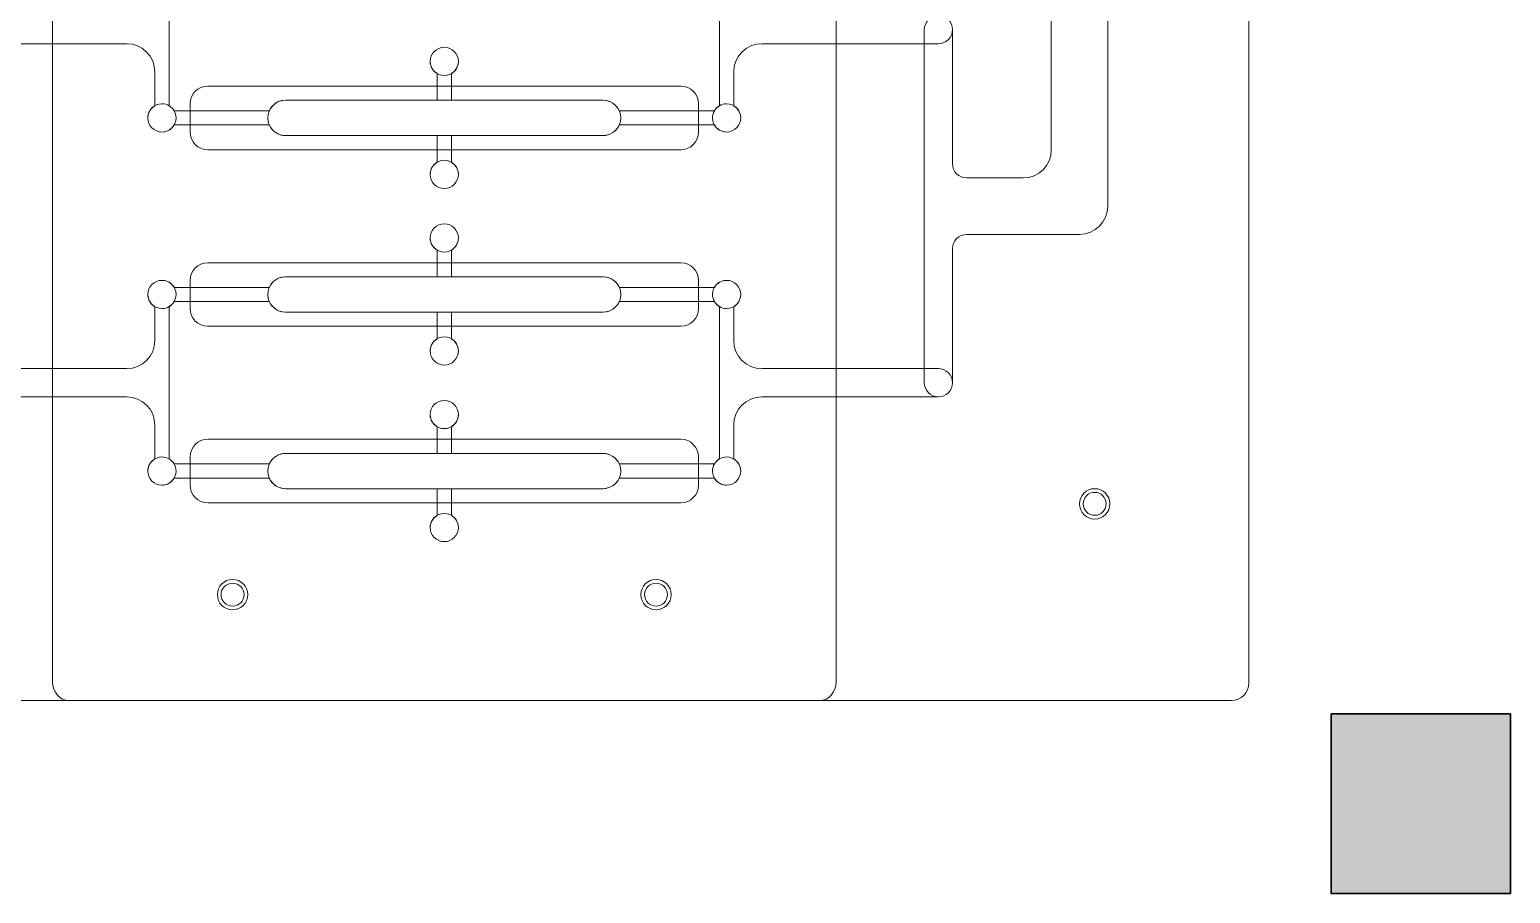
# Model space of a CAD drawing. Header units: inches. Extents: x -48 to 291, y 13 to 281.
# Drawn here: x 81.2 to 291, y 12.7 to 135 of the extents above; entities that cross this region are included whole.
import ezdxf

# ---------------------------------------------------------------- set-up
doc = ezdxf.new("R2010")
doc.units = ezdxf.units.IN
doc.header["$MEASUREMENT"] = 0
for name, color, linetype in [('Ceiling', 7, 'Continuous'), ('Floor', 7, 'Continuous'), ('Lower Wall', 7, 'Continuous'), ('Top Cap', 7, 'Continuous'), ('Upper Wall', 7, 'Continuous')]:
    doc.layers.add(name, color=color, linetype=linetype)

# ---------------------------------------------------------------- blocks, each defined once
blk = doc.blocks.new('block 13')
at = {"layer": 'Lower Wall', "color": 240, "lineweight": 5, "true_color": 0xed1c24}
blk.add_open_spline([(180, 124.5), (179.26, 124.5), (178.62, 124.1), (178.27, 123.5), (178.27, 123.5), (164.79, 123.5), (164.79, 123.5), (164.4, 124.38), (163.52, 125), (162.5, 125), (162.5, 125), (141, 125), (141, 125), (141, 125), (141, 128.77), (141, 128.77), (141.6, 129.12), (142, 129.76), (142, 130.5), (142, 131.6), (141.1, 132.5), (140, 132.5), (138.9, 132.5), (138, 131.6), (138, 130.5), (138, 129.76), (138.4, 129.12), (139, 128.77), (139, 128.77), (139, 125), (139, 125), (139, 125), (117.5, 125), (117.5, 125), (116.48, 125), (115.6, 124.38), (115.21, 123.5), (115.21, 123.5), (101.73, 123.5), (101.73, 123.5), (101.38, 124.1), (100.74, 124.5), (100, 124.5), (98.9, 124.5), (98, 123.6), (98, 122.5), (98, 121.4), (98.9, 120.5), (100, 120.5), (100.74, 120.5), (101.38, 120.9), (101.73, 121.5), (101.73, 121.5), (115.21, 121.5), (115.21, 121.5), (115.6, 120.62), (116.48, 120), (117.5, 120), (117.5, 120), (139, 120), (139, 120), (139, 120), (139, 116.23), (139, 116.23), (138.4, 115.88), (138, 115.24), (138, 114.5), (138, 113.4), (138.9, 112.5), (140, 112.5), (141.1, 112.5), (142, 113.4), (142, 114.5), (142, 115.24), (141.6, 115.88), (141, 116.23), (141, 116.23), (141, 120), (141, 120), (141, 120), (162.5, 120), (162.5, 120), (163.52, 120), (164.4, 120.62), (164.79, 121.5), (164.79, 121.5), (178.27, 121.5), (178.27, 121.5), (178.62, 120.9), (179.26, 120.5), (180, 120.5), (181.1, 120.5), (182, 121.39), (182, 122.5), (182, 123.6), (181.1, 124.5), (180, 124.5)], degree=3, knots=[0, 0, 0, 0, 1, 1, 1, 2, 2, 2, 3, 3, 3, 4, 4, 4, 5, 5, 5, 6, 6, 6, 7, 7, 7, 8, 8, 8, 9, 9, 9, 10, 10, 10, 11, 11, 11, 12, 12, 12, 13, 13, 13, 14, 14, 14, 15, 15, 15, 16, 16, 16, 17, 17, 17, 18, 18, 18, 19, 19, 19, 20, 20, 20, 21, 21, 21, 22, 22, 22, 23, 23, 23, 24, 24, 24, 25, 25, 25, 26, 26, 26, 27, 27, 27, 28, 28, 28, 29, 29, 29, 30, 30, 30, 31, 31, 31, 32, 32, 32, 32], dxfattribs=at)
blk = doc.blocks.new('block 12')
at = {"layer": 'Lower Wall'}
blk.add_blockref('block 13', (0, 0), dxfattribs=at)
blk = doc.blocks.new('block 15')
at = {"layer": 'Lower Wall', "color": 240, "lineweight": 5, "true_color": 0xed1c24}
blk.add_open_spline([(180, 99.5), (179.26, 99.5), (178.62, 99.1), (178.27, 98.5), (178.27, 98.5), (164.79, 98.5), (164.79, 98.5), (164.41, 99.38), (163.53, 100), (162.5, 100), (162.5, 100), (141, 100), (141, 100), (141, 100), (141, 103.77), (141, 103.77), (141.6, 104.12), (142, 104.76), (142, 105.5), (142, 106.6), (141.1, 107.5), (140, 107.5), (138.9, 107.5), (138, 106.6), (138, 105.5), (138, 104.76), (138.4, 104.12), (139, 103.77), (139, 103.77), (139, 100), (139, 100), (139, 100), (117.5, 100), (117.5, 100), (116.48, 100), (115.6, 99.38), (115.21, 98.5), (115.21, 98.5), (101.73, 98.5), (101.73, 98.5), (101.38, 99.1), (100.74, 99.5), (100, 99.5), (98.9, 99.5), (98, 98.6), (98, 97.5), (98, 96.4), (98.9, 95.5), (100, 95.5), (100.74, 95.5), (101.38, 95.9), (101.73, 96.5), (101.73, 96.5), (115.21, 96.5), (115.21, 96.5), (115.6, 95.62), (116.48, 95), (117.5, 95), (117.5, 95), (139, 95), (139, 95), (139, 95), (139, 91.23), (139, 91.23), (138.4, 90.88), (138, 90.24), (138, 89.5), (138, 88.4), (138.9, 87.5), (140, 87.5), (141.1, 87.5), (142, 88.4), (142, 89.5), (142, 90.24), (141.6, 90.88), (141, 91.23), (141, 91.23), (141, 95), (141, 95), (141, 95), (162.5, 95), (162.5, 95), (163.52, 95), (164.4, 95.62), (164.79, 96.5), (164.79, 96.5), (178.27, 96.5), (178.27, 96.5), (178.62, 95.9), (179.26, 95.5), (180, 95.5), (181.1, 95.5), (182, 96.4), (182, 97.5), (182, 98.6), (181.1, 99.5), (180, 99.5)], degree=3, knots=[0, 0, 0, 0, 1, 1, 1, 2, 2, 2, 3, 3, 3, 4, 4, 4, 5, 5, 5, 6, 6, 6, 7, 7, 7, 8, 8, 8, 9, 9, 9, 10, 10, 10, 11, 11, 11, 12, 12, 12, 13, 13, 13, 14, 14, 14, 15, 15, 15, 16, 16, 16, 17, 17, 17, 18, 18, 18, 19, 19, 19, 20, 20, 20, 21, 21, 21, 22, 22, 22, 23, 23, 23, 24, 24, 24, 25, 25, 25, 26, 26, 26, 27, 27, 27, 28, 28, 28, 29, 29, 29, 30, 30, 30, 31, 31, 31, 32, 32, 32, 32], dxfattribs=at)
blk = doc.blocks.new('block 14')
at = {"layer": 'Lower Wall'}
blk.add_blockref('block 15', (0, 0), dxfattribs=at)
blk = doc.blocks.new('block 17')
at = {"layer": 'Lower Wall', "color": 240, "lineweight": 5, "true_color": 0xed1c24}
blk.add_open_spline([(180, 74.5), (179.26, 74.5), (178.62, 74.1), (178.27, 73.5), (178.27, 73.5), (164.79, 73.5), (164.79, 73.5), (164.4, 74.38), (163.52, 75), (162.5, 75), (162.5, 75), (141, 75), (141, 75), (141, 75), (141, 78.77), (141, 78.77), (141.6, 79.12), (142, 79.76), (142, 80.5), (142, 81.6), (141.1, 82.5), (140, 82.5), (138.9, 82.5), (138, 81.6), (138, 80.5), (138, 79.76), (138.4, 79.12), (139, 78.77), (139, 78.77), (139, 75), (139, 75), (139, 75), (117.5, 75), (117.5, 75), (116.48, 75), (115.6, 74.38), (115.21, 73.5), (115.21, 73.5), (101.73, 73.5), (101.73, 73.5), (101.38, 74.1), (100.74, 74.5), (100, 74.5), (98.9, 74.5), (98, 73.6), (98, 72.5), (98, 71.4), (98.9, 70.5), (100, 70.5), (100.74, 70.5), (101.38, 70.9), (101.73, 71.5), (101.73, 71.5), (115.21, 71.5), (115.21, 71.5), (115.6, 70.62), (116.48, 70), (117.5, 70), (117.5, 70), (139, 70), (139, 70), (139, 70), (139, 66.23), (139, 66.23), (138.4, 65.88), (138, 65.24), (138, 64.5), (138, 63.4), (138.9, 62.5), (140, 62.5), (141.1, 62.5), (142, 63.4), (142, 64.5), (142, 65.24), (141.6, 65.88), (141, 66.23), (141, 66.23), (141, 70), (141, 70), (141, 70), (162.5, 70), (162.5, 70), (163.52, 70), (164.4, 70.62), (164.79, 71.5), (164.79, 71.5), (178.27, 71.5), (178.27, 71.5), (178.62, 70.9), (179.26, 70.5), (180, 70.5), (181.1, 70.5), (182, 71.4), (182, 72.5), (182, 73.6), (181.1, 74.5), (180, 74.5)], degree=3, knots=[0, 0, 0, 0, 1, 1, 1, 2, 2, 2, 3, 3, 3, 4, 4, 4, 5, 5, 5, 6, 6, 6, 7, 7, 7, 8, 8, 8, 9, 9, 9, 10, 10, 10, 11, 11, 11, 12, 12, 12, 13, 13, 13, 14, 14, 14, 15, 15, 15, 16, 16, 16, 17, 17, 17, 18, 18, 18, 19, 19, 19, 20, 20, 20, 21, 21, 21, 22, 22, 22, 23, 23, 23, 24, 24, 24, 25, 25, 25, 26, 26, 26, 27, 27, 27, 28, 28, 28, 29, 29, 29, 30, 30, 30, 31, 31, 31, 32, 32, 32, 32], dxfattribs=at)
blk = doc.blocks.new('block 16')
at = {"layer": 'Lower Wall'}
blk.add_blockref('block 17', (0, 0), dxfattribs=at)
blk = doc.blocks.new('block 21')
at = {"layer": 'Lower Wall', "color": 240, "lineweight": 5, "true_color": 0xed1c24}
blk.add_open_spline([(230, 214), (230, 214), (230, 214), (230, 214), (230, 214), (214, 214), (214, 214), (212.9, 214), (212, 214.9), (212, 216), (212, 216), (212, 235), (212, 235), (212, 236.1), (211.11, 237), (210, 237), (208.9, 237), (208, 236.1), (208, 235), (208, 235), (208, 185), (208, 185), (208, 183.9), (208.9, 183), (210, 183), (211.11, 183), (212, 183.9), (212, 185), (212, 185), (212, 204), (212, 204), (212, 205.1), (212.9, 206), (214, 206), (214, 206), (222, 206), (222, 206), (222, 206), (222, 206), (222, 206), (224.21, 206), (226, 204.21), (226, 202), (226, 202), (226, 168), (226, 168), (226, 165.79), (224.21, 164), (222, 164), (222, 164), (222, 164), (222, 164), (222, 164), (222, 164), (222, 164), (219.79, 164), (218, 165.79), (218, 168), (218, 168), (218, 168), (218, 168), (218, 168), (218, 174), (218, 174), (218, 174), (218, 174), (218, 174), (218, 176.21), (216.21, 178), (214, 178), (211.79, 178), (210, 176.21), (210, 174), (210, 174), (210, 174), (210, 174), (210, 174), (210, 168), (210, 168), (210, 165.79), (208.21, 164), (206, 164), (203.79, 164), (202, 162.21), (202, 160), (202, 157.79), (203.79, 156), (206, 156), (206, 156), (206, 156), (206, 156), (208.21, 156), (210, 154.21), (210, 152), (210, 152), (210, 146), (210, 146), (210, 143.79), (211.79, 142), (214, 142), (216.21, 142), (218, 143.79), (218, 146), (218, 146), (218, 152), (218, 152), (218, 152), (218, 152), (218, 152), (218, 154.21), (219.79, 156), (222, 156), (222, 156), (222, 156), (222, 156), (222, 156), (222, 156), (222, 156), (224.21, 156), (226, 154.21), (226, 152), (226, 152), (226, 118), (226, 118), (226, 115.79), (224.21, 114), (222, 114), (222, 114), (221.99, 114), (221.99, 114), (221.99, 114), (214, 114), (214, 114), (212.9, 114), (212, 114.9), (212, 116), (212, 116), (212, 135), (212, 135), (212, 136.1), (211.11, 137), (210, 137), (208.9, 137), (208, 136.1), (208, 135), (208, 135), (208, 85), (208, 85), (208, 83.9), (208.9, 83), (210, 83), (211.1, 83), (212, 83.9), (212, 85), (212, 85), (212, 104), (212, 104), (212, 105.1), (212.9, 106), (214, 106), (214, 106), (230, 106), (230, 106), (232.21, 106), (234, 107.79), (234, 110), (234, 110), (234, 210), (234, 210), (234, 212.21), (232.21, 214), (230, 214)], degree=3, knots=[0, 0, 0, 0, 1, 1, 1, 2, 2, 2, 3, 3, 3, 4, 4, 4, 5, 5, 5, 6, 6, 6, 7, 7, 7, 8, 8, 8, 9, 9, 9, 10, 10, 10, 11, 11, 11, 12, 12, 12, 13, 13, 13, 14, 14, 14, 15, 15, 15, 16, 16, 16, 17, 17, 17, 18, 18, 18, 19, 19, 19, 20, 20, 20, 21, 21, 21, 22, 22, 22, 23, 23, 23, 24, 24, 24, 25, 25, 25, 26, 26, 26, 27, 27, 27, 28, 28, 28, 29, 29, 29, 30, 30, 30, 31, 31, 31, 32, 32, 32, 33, 33, 33, 34, 34, 34, 35, 35, 35, 36, 36, 36, 37, 37, 37, 38, 38, 38, 39, 39, 39, 40, 40, 40, 41, 41, 41, 42, 42, 42, 43, 43, 43, 44, 44, 44, 45, 45, 45, 46, 46, 46, 47, 47, 47, 48, 48, 48, 49, 49, 49, 50, 50, 50, 51, 51, 51, 52, 52, 52, 53, 53, 53, 54, 54, 54, 55, 55, 55, 56, 56, 56, 57, 57, 57, 57], dxfattribs=at)
blk = doc.blocks.new('block 20')
at = {"layer": 'Lower Wall'}
blk.add_blockref('block 21', (0, 0), dxfattribs=at)
blk = doc.blocks.new('block 23')
at = {"layer": 'Upper Wall', "color": 114, "lineweight": 5, "true_color": 0x0db14b}
for points, knots in [([(101, 224.23), (101, 224.23), (101, 245.77), (101, 245.77), (101.6, 246.12), (102, 246.76), (102, 247.5), (102, 248.6), (101.1, 249.5), (100, 249.5), (98.9, 249.5), (98, 248.6), (98, 247.5), (98, 246.76), (98.4, 246.12), (99, 245.77), (99, 245.77), (99, 241.01), (99, 241.01), (99, 241.01), (99, 241), (99, 241), (99, 238.79), (97.21, 237), (95, 237), (95, 237), (95, 237), (95, 237), (95, 237), (70, 237), (70, 237), (68.9, 237), (68, 236.1), (68, 235), (68, 233.9), (68.9, 233), (70, 233), (70, 233), (70, 233), (70, 233), (70, 233), (70, 233), (70, 233), (70, 233), (94.99, 233), (94.99, 233), (94.99, 233), (95, 233), (95, 233), (97.21, 233), (99, 231.21), (99, 229), (99, 229), (99, 228.99), (99, 228.99), (99, 228.99), (99, 224.23), (99, 224.23), (98.4, 223.88), (98, 223.24), (98, 222.5), (98, 221.4), (98.9, 220.5), (100, 220.5), (101.1, 220.5), (102, 221.4), (102, 222.5), (102, 223.24), (101.6, 223.88), (101, 224.23)], [0, 0, 0, 0, 1, 1, 1, 2, 2, 2, 3, 3, 3, 4, 4, 4, 5, 5, 5, 6, 6, 6, 7, 7, 7, 8, 8, 8, 9, 9, 9, 10, 10, 10, 11, 11, 11, 12, 12, 12, 13, 13, 13, 14, 14, 14, 15, 15, 15, 16, 16, 16, 17, 17, 17, 18, 18, 18, 19, 19, 19, 20, 20, 20, 21, 21, 21, 22, 22, 22, 23, 23, 23, 23]), ([(102, 197.5), (102, 198.6), (101.1, 199.5), (100, 199.5), (98.9, 199.5), (98, 198.6), (98, 197.5), (98, 196.76), (98.4, 196.12), (99, 195.77), (99, 195.77), (99, 191.01), (99, 191.01), (99, 191.01), (99, 191), (99, 191), (99, 188.79), (97.21, 187), (95, 187), (95, 187), (95, 187), (95, 187), (95, 187), (70, 187), (70, 187), (70, 187), (70, 187), (70, 187), (68.9, 187), (68, 186.1), (68, 185), (68, 183.9), (68.9, 183), (70, 183), (70, 183), (70, 183), (70, 183), (70, 183), (94.99, 183), (94.99, 183), (94.99, 183), (95, 183), (95, 183), (97.21, 183), (99, 181.21), (99, 179), (99, 179), (99, 178.99), (99, 178.99), (99, 178.99), (99, 174.23), (99, 174.23), (98.4, 173.88), (98, 173.24), (98, 172.5), (98, 171.4), (98.9, 170.5), (100, 170.5), (101.1, 170.5), (102, 171.4), (102, 172.5), (102, 173.24), (101.6, 173.88), (101, 174.23), (101, 174.23), (101, 195.77), (101, 195.77), (101.6, 196.12), (102, 196.76), (102, 197.5)], [0, 0, 0, 0, 1, 1, 1, 2, 2, 2, 3, 3, 3, 4, 4, 4, 5, 5, 5, 6, 6, 6, 7, 7, 7, 8, 8, 8, 9, 9, 9, 10, 10, 10, 11, 11, 11, 12, 12, 12, 13, 13, 13, 14, 14, 14, 15, 15, 15, 16, 16, 16, 17, 17, 17, 18, 18, 18, 19, 19, 19, 20, 20, 20, 21, 21, 21, 22, 22, 22, 23, 23, 23, 23]), ([(102, 147.5), (102, 148.6), (101.1, 149.5), (100, 149.5), (98.9, 149.5), (98, 148.6), (98, 147.5), (98, 146.76), (98.4, 146.12), (99, 145.77), (99, 145.77), (99, 141.01), (99, 141.01), (99, 141.01), (99, 141), (99, 141), (99, 138.79), (97.21, 137), (95, 137), (95, 137), (70, 137), (70, 137), (68.9, 137), (68, 136.1), (68, 135), (68, 133.9), (68.9, 133), (70, 133), (70, 133), (95, 133), (95, 133), (97.21, 133), (99, 131.21), (99, 129), (99, 129), (99, 128.99), (99, 128.99), (99, 128.99), (99, 124.23), (99, 124.23), (98.4, 123.88), (98, 123.24), (98, 122.5), (98, 121.4), (98.9, 120.5), (100, 120.5), (101.1, 120.5), (102, 121.4), (102, 122.5), (102, 123.24), (101.6, 123.88), (101, 124.23), (101, 124.23), (101, 145.77), (101, 145.77), (101.6, 146.12), (102, 146.76), (102, 147.5)], [0, 0, 0, 0, 1, 1, 1, 2, 2, 2, 3, 3, 3, 4, 4, 4, 5, 5, 5, 6, 6, 6, 7, 7, 7, 8, 8, 8, 9, 9, 9, 10, 10, 10, 11, 11, 11, 12, 12, 12, 13, 13, 13, 14, 14, 14, 15, 15, 15, 16, 16, 16, 17, 17, 17, 18, 18, 18, 19, 19, 19, 19]), ([(102, 97.5), (102, 98.6), (101.1, 99.5), (100, 99.5), (98.9, 99.5), (98, 98.6), (98, 97.5), (98, 96.76), (98.4, 96.12), (99, 95.77), (99, 95.77), (99, 91.01), (99, 91.01), (99, 91.01), (99, 91), (99, 91), (99, 88.79), (97.21, 87), (95, 87), (95, 87), (70, 87), (70, 87), (68.9, 87), (68, 86.1), (68, 85), (68, 83.9), (68.9, 83), (70, 83), (70, 83), (94.99, 83), (94.99, 83), (94.99, 83), (95, 83), (95, 83), (97.21, 83), (99, 81.21), (99, 79), (99, 79), (99, 78.99), (99, 78.99), (99, 78.99), (99, 74.23), (99, 74.23), (98.4, 73.88), (98, 73.24), (98, 72.5), (98, 71.4), (98.9, 70.5), (100, 70.5), (101.1, 70.5), (102, 71.4), (102, 72.5), (102, 73.24), (101.6, 73.88), (101, 74.23), (101, 74.23), (101, 95.77), (101, 95.77), (101.6, 96.12), (102, 96.76), (102, 97.5)], [0, 0, 0, 0, 1, 1, 1, 2, 2, 2, 3, 3, 3, 4, 4, 4, 5, 5, 5, 6, 6, 6, 7, 7, 7, 8, 8, 8, 9, 9, 9, 10, 10, 10, 11, 11, 11, 12, 12, 12, 13, 13, 13, 14, 14, 14, 15, 15, 15, 16, 16, 16, 17, 17, 17, 18, 18, 18, 19, 19, 19, 20, 20, 20, 20])]:
    blk.add_open_spline(points, degree=3, knots=knots, dxfattribs=at)
blk = doc.blocks.new('block 22')
at = {"layer": 'Upper Wall'}
blk.add_blockref('block 23', (0, 0), dxfattribs=at)
blk = doc.blocks.new('block 25')
at = {"layer": 'Upper Wall', "color": 114, "lineweight": 5, "true_color": 0x0db14b}
for points, knots in [([(178, 222.5), (178, 221.4), (178.9, 220.5), (180, 220.5), (181.1, 220.5), (182, 221.4), (182, 222.5), (182, 223.24), (181.6, 223.88), (181, 224.23), (181, 224.23), (181, 228.99), (181, 228.99), (181, 229), (181, 229), (181, 229), (181, 231.21), (182.79, 233), (185, 233), (185, 233), (185.01, 233), (185.01, 233), (185.01, 233), (210, 233), (210, 233), (210, 233), (210, 233), (210, 233), (210, 233), (210, 233), (210, 233), (211.1, 233), (212, 233.9), (212, 235), (212, 236.1), (211.1, 237), (210, 237), (210, 237), (185, 237), (185, 237), (185, 237), (185, 237), (185, 237), (182.79, 237), (181, 238.79), (181, 241), (181, 241), (181, 241), (181, 241.01), (181, 241.01), (181, 245.77), (181, 245.77), (181.6, 246.12), (182, 246.76), (182, 247.5), (182, 248.6), (181.1, 249.5), (180, 249.5), (178.9, 249.5), (178, 248.6), (178, 247.5), (178, 246.76), (178.4, 246.12), (179, 245.77), (179, 245.77), (179, 224.23), (179, 224.23), (178.4, 223.88), (178, 223.24), (178, 222.5)], [0, 0, 0, 0, 1, 1, 1, 2, 2, 2, 3, 3, 3, 4, 4, 4, 5, 5, 5, 6, 6, 6, 7, 7, 7, 8, 8, 8, 9, 9, 9, 10, 10, 10, 11, 11, 11, 12, 12, 12, 13, 13, 13, 14, 14, 14, 15, 15, 15, 16, 16, 16, 17, 17, 17, 18, 18, 18, 19, 19, 19, 20, 20, 20, 21, 21, 21, 22, 22, 22, 23, 23, 23, 23]), ([(210, 187), (210, 187), (210, 187), (210, 187), (210, 187), (185, 187), (185, 187), (185, 187), (185, 187), (185, 187), (182.79, 187), (181, 188.79), (181, 191), (181, 191), (181, 191), (181, 191.01), (181, 191.01), (181, 195.77), (181, 195.77), (181.6, 196.12), (182, 196.76), (182, 197.5), (182, 198.6), (181.1, 199.5), (180, 199.5), (178.9, 199.5), (178, 198.6), (178, 197.5), (178, 196.76), (178.4, 196.12), (179, 195.77), (179, 195.77), (179, 174.23), (179, 174.23), (178.4, 173.88), (178, 173.24), (178, 172.5), (178, 171.4), (178.9, 170.5), (180, 170.5), (181.1, 170.5), (182, 171.4), (182, 172.5), (182, 173.24), (181.6, 173.88), (181, 174.23), (181, 174.23), (181, 178.99), (181, 178.99), (181, 179), (181, 179), (181, 179), (181, 181.21), (182.79, 183), (185, 183), (185, 183), (185.01, 183), (185.01, 183), (185.01, 183), (210, 183), (210, 183), (210, 183), (210, 183), (210, 183), (211.1, 183), (212, 183.9), (212, 185), (212, 186.1), (211.1, 187), (210, 187)], [0, 0, 0, 0, 1, 1, 1, 2, 2, 2, 3, 3, 3, 4, 4, 4, 5, 5, 5, 6, 6, 6, 7, 7, 7, 8, 8, 8, 9, 9, 9, 10, 10, 10, 11, 11, 11, 12, 12, 12, 13, 13, 13, 14, 14, 14, 15, 15, 15, 16, 16, 16, 17, 17, 17, 18, 18, 18, 19, 19, 19, 20, 20, 20, 21, 21, 21, 22, 22, 22, 23, 23, 23, 23]), ([(210, 137), (210, 137), (185, 137), (185, 137), (182.79, 137), (181, 138.79), (181, 141), (181, 141), (181, 141), (181, 141.01), (181, 141.01), (181, 145.77), (181, 145.77), (181.6, 146.12), (182, 146.76), (182, 147.5), (182, 148.6), (181.1, 149.5), (180, 149.5), (178.9, 149.5), (178, 148.6), (178, 147.5), (178, 146.76), (178.4, 146.12), (179, 145.77), (179, 145.77), (179, 124.23), (179, 124.23), (178.4, 123.88), (178, 123.24), (178, 122.5), (178, 121.4), (178.9, 120.5), (180, 120.5), (181.1, 120.5), (182, 121.4), (182, 122.5), (182, 123.24), (181.6, 123.88), (181, 124.23), (181, 124.23), (181, 128.99), (181, 128.99), (181, 129), (181, 129), (181, 129), (181, 131.21), (182.79, 133), (185, 133), (185, 133), (210, 133), (210, 133), (211.1, 133), (212, 133.9), (212, 135), (212, 136.1), (211.1, 137), (210, 137)], [0, 0, 0, 0, 1, 1, 1, 2, 2, 2, 3, 3, 3, 4, 4, 4, 5, 5, 5, 6, 6, 6, 7, 7, 7, 8, 8, 8, 9, 9, 9, 10, 10, 10, 11, 11, 11, 12, 12, 12, 13, 13, 13, 14, 14, 14, 15, 15, 15, 16, 16, 16, 17, 17, 17, 18, 18, 18, 19, 19, 19, 19]), ([(210, 87), (210, 87), (185, 87), (185, 87), (182.79, 87), (181, 88.79), (181, 91), (181, 91), (181, 91), (181, 91.01), (181, 91.01), (181, 95.77), (181, 95.77), (181.6, 96.12), (182, 96.76), (182, 97.5), (182, 98.6), (181.1, 99.5), (180, 99.5), (178.9, 99.5), (178, 98.6), (178, 97.5), (178, 96.76), (178.4, 96.12), (179, 95.77), (179, 95.77), (179, 74.23), (179, 74.23), (178.4, 73.88), (178, 73.24), (178, 72.5), (178, 71.4), (178.9, 70.5), (180, 70.5), (181.1, 70.5), (182, 71.4), (182, 72.5), (182, 73.24), (181.6, 73.88), (181, 74.23), (181, 74.23), (181, 78.99), (181, 78.99), (181, 79), (181, 79), (181, 79), (181, 81.21), (182.79, 83), (185, 83), (185, 83), (185.01, 83), (185.01, 83), (185.01, 83), (210, 83), (210, 83), (211.1, 83), (212, 83.9), (212, 85), (212, 86.1), (211.1, 87), (210, 87)], [0, 0, 0, 0, 1, 1, 1, 2, 2, 2, 3, 3, 3, 4, 4, 4, 5, 5, 5, 6, 6, 6, 7, 7, 7, 8, 8, 8, 9, 9, 9, 10, 10, 10, 11, 11, 11, 12, 12, 12, 13, 13, 13, 14, 14, 14, 15, 15, 15, 16, 16, 16, 17, 17, 17, 18, 18, 18, 19, 19, 19, 20, 20, 20, 20])]:
    blk.add_open_spline(points, degree=3, knots=knots, dxfattribs=at)
blk = doc.blocks.new('block 24')
at = {"layer": 'Upper Wall'}
blk.add_blockref('block 25', (0, 0), dxfattribs=at)

msp = doc.modelspace()

# ---------------------------------------------------------------- hatches: boundary and pattern name
at = {"layer": 'Ceiling', "true_color": 0x231f20}
h = msp.add_hatch(color=250, dxfattribs=at)
h.dxf.hatch_style = 2
h.paths.add_polyline_path([(291.04, 12.7), (265.64, 12.7), (265.64, 38.1), (291.04, 38.1)])
at = {"layer": 'Floor', "true_color": 0x231f20}
h = msp.add_hatch(color=250, dxfattribs=at)
h.dxf.hatch_style = 2
h.paths.add_polyline_path([(291.04, 12.7), (265.64, 12.7), (265.64, 38.1), (291.04, 38.1)])
at = {"layer": 'Lower Wall', "true_color": 0x231f20}
h = msp.add_hatch(color=250, dxfattribs=at)
h.dxf.hatch_style = 2
h.paths.add_polyline_path([(291.04, 12.7), (265.64, 12.7), (265.64, 38.1), (291.04, 38.1)])
at = {"layer": 'Top Cap', "true_color": 0x231f20}
h = msp.add_hatch(color=250, dxfattribs=at)
h.dxf.hatch_style = 2
h.paths.add_polyline_path([(291.04, 12.7), (265.64, 12.7), (265.64, 38.1), (291.04, 38.1)])
at = {"layer": 'Upper Wall', "true_color": 0x231f20}
h = msp.add_hatch(color=250, dxfattribs=at)
h.dxf.hatch_style = 2
h.paths.add_polyline_path([(291.04, 12.7), (265.64, 12.7), (265.64, 38.1), (291.04, 38.1)])

# ---------------------------------------------------------------- linework, layer by layer
at = {"layer": 'Ceiling', "color": 250, "lineweight": 35, "true_color": 0x231f20}
msp.add_lwpolyline([(291.04, 12.7), (265.64, 12.7), (265.64, 38.1), (291.04, 38.1), (291.04, 12.7)], dxfattribs=at)
at = {"layer": 'Ceiling', "color": 30, "lineweight": 5, "true_color": 0xf7931d}
for points, knots in [([(254, 42.49), (254, 41.11), (252.88, 40), (251.5, 40), (251.5, 40), (28.5, 40), (28.5, 40), (27.12, 40), (26, 41.11), (26, 42.49), (26, 42.49), (26, 277.51), (26, 277.51), (26, 278.89), (27.12, 280), (28.5, 280), (28.5, 280), (251.5, 280), (251.5, 280), (252.88, 280), (254, 278.89), (254, 277.51), (254, 277.51), (254, 42.49), (254, 42.49)], [0, 0, 0, 0, 1, 1, 1, 2, 2, 2, 3, 3, 3, 4, 4, 4, 5, 5, 5, 6, 6, 6, 7, 7, 7, 8, 8, 8, 8]), ([(142, 130.5), (142, 129.4), (141.1, 128.5), (140, 128.5), (138.9, 128.5), (138, 129.4), (138, 130.5), (138, 131.6), (138.9, 132.5), (140, 132.5), (141.1, 132.5), (142, 131.6), (142, 130.5)], [0, 0, 0, 0, 1, 1, 1, 2, 2, 2, 3, 3, 3, 4, 4, 4, 4]), ([(176, 120.5), (176, 119.12), (174.89, 118), (173.52, 118), (173.52, 118), (106.48, 118), (106.48, 118), (105.11, 118), (104, 119.12), (104, 120.5), (104, 120.5), (104, 124.5), (104, 124.5), (104, 125.88), (105.11, 127), (106.48, 127), (106.48, 127), (173.52, 127), (173.52, 127), (174.89, 127), (176, 125.88), (176, 124.5), (176, 124.5), (176, 120.5), (176, 120.5)], [0, 0, 0, 0, 1, 1, 1, 2, 2, 2, 3, 3, 3, 4, 4, 4, 5, 5, 5, 6, 6, 6, 7, 7, 7, 8, 8, 8, 8]), ([(142, 114.5), (142, 113.4), (141.1, 112.5), (140, 112.5), (138.9, 112.5), (138, 113.4), (138, 114.5), (138, 115.6), (138.9, 116.5), (140, 116.5), (141.1, 116.5), (142, 115.6), (142, 114.5)], [0, 0, 0, 0, 1, 1, 1, 2, 2, 2, 3, 3, 3, 4, 4, 4, 4]), ([(142, 105.5), (142, 104.4), (141.1, 103.5), (140, 103.5), (138.9, 103.5), (138, 104.4), (138, 105.5), (138, 106.6), (138.9, 107.5), (140, 107.5), (141.1, 107.5), (142, 106.6), (142, 105.5)], [0, 0, 0, 0, 1, 1, 1, 2, 2, 2, 3, 3, 3, 4, 4, 4, 4]), ([(176, 95.5), (176, 94.12), (174.89, 93), (173.52, 93), (173.52, 93), (106.48, 93), (106.48, 93), (105.11, 93), (104, 94.12), (104, 95.5), (104, 95.5), (104, 99.5), (104, 99.5), (104, 100.88), (105.11, 102), (106.48, 102), (106.48, 102), (173.52, 102), (173.52, 102), (174.89, 102), (176, 100.88), (176, 99.5), (176, 99.5), (176, 95.5), (176, 95.5)], [0, 0, 0, 0, 1, 1, 1, 2, 2, 2, 3, 3, 3, 4, 4, 4, 5, 5, 5, 6, 6, 6, 7, 7, 7, 8, 8, 8, 8]), ([(142, 89.5), (142, 88.4), (141.1, 87.5), (140, 87.5), (138.9, 87.5), (138, 88.4), (138, 89.5), (138, 90.6), (138.9, 91.5), (140, 91.5), (141.1, 91.5), (142, 90.6), (142, 89.5)], [0, 0, 0, 0, 1, 1, 1, 2, 2, 2, 3, 3, 3, 4, 4, 4, 4]), ([(142, 80.5), (142, 79.39), (141.1, 78.5), (140, 78.5), (138.9, 78.5), (138, 79.39), (138, 80.5), (138, 81.6), (138.9, 82.5), (140, 82.5), (141.1, 82.5), (142, 81.6), (142, 80.5)], [0, 0, 0, 0, 1, 1, 1, 2, 2, 2, 3, 3, 3, 4, 4, 4, 4]), ([(176, 70.5), (176, 69.12), (174.89, 68), (173.52, 68), (173.52, 68), (106.48, 68), (106.48, 68), (105.11, 68), (104, 69.12), (104, 70.5), (104, 70.5), (104, 74.5), (104, 74.5), (104, 75.88), (105.11, 77), (106.48, 77), (106.48, 77), (173.52, 77), (173.52, 77), (174.89, 77), (176, 75.88), (176, 74.5), (176, 74.5), (176, 70.5), (176, 70.5)], [0, 0, 0, 0, 1, 1, 1, 2, 2, 2, 3, 3, 3, 4, 4, 4, 5, 5, 5, 6, 6, 6, 7, 7, 7, 8, 8, 8, 8]), ([(234.3, 67.85), (234.3, 66.67), (233.33, 65.7), (232.15, 65.7), (230.96, 65.7), (230, 66.67), (230, 67.85), (230, 69.04), (230.96, 70), (232.15, 70), (233.33, 70), (234.3, 69.04), (234.3, 67.85)], [0, 0, 0, 0, 1, 1, 1, 2, 2, 2, 3, 3, 3, 4, 4, 4, 4]), ([(142, 64.5), (142, 63.4), (141.1, 62.5), (140, 62.5), (138.9, 62.5), (138, 63.4), (138, 64.5), (138, 65.6), (138.9, 66.5), (140, 66.5), (141.1, 66.5), (142, 65.6), (142, 64.5)], [0, 0, 0, 0, 1, 1, 1, 2, 2, 2, 3, 3, 3, 4, 4, 4, 4]), ([(112.15, 55), (112.15, 53.81), (111.19, 52.85), (110, 52.85), (108.81, 52.85), (107.85, 53.81), (107.85, 55), (107.85, 56.19), (108.81, 57.15), (110, 57.15), (111.19, 57.15), (112.15, 56.19), (112.15, 55)], [0, 0, 0, 0, 1, 1, 1, 2, 2, 2, 3, 3, 3, 4, 4, 4, 4]), ([(172.15, 55), (172.15, 53.81), (171.19, 52.85), (170, 52.85), (168.81, 52.85), (167.85, 53.81), (167.85, 55), (167.85, 56.19), (168.81, 57.15), (170, 57.15), (171.19, 57.15), (172.15, 56.19), (172.15, 55)], [0, 0, 0, 0, 1, 1, 1, 2, 2, 2, 3, 3, 3, 4, 4, 4, 4])]:
    msp.add_open_spline(points, degree=3, knots=knots, dxfattribs=at)
at = {"layer": 'Floor', "color": 250, "lineweight": 35, "true_color": 0x231f20}
msp.add_lwpolyline([(291.04, 12.7), (265.64, 12.7), (265.64, 38.1), (291.04, 38.1), (291.04, 12.7)], dxfattribs=at)
at = {"layer": 'Floor', "color": 215, "lineweight": 5, "true_color": 0x903f97}
for points, knots in [([(254, 42.49), (254, 41.11), (252.88, 40), (251.5, 40), (251.5, 40), (28.5, 40), (28.5, 40), (27.12, 40), (26, 41.11), (26, 42.49), (26, 42.49), (26, 277.51), (26, 277.51), (26, 278.89), (27.12, 280), (28.5, 280), (28.5, 280), (251.5, 280), (251.5, 280), (252.88, 280), (254, 278.89), (254, 277.51), (254, 277.51), (254, 42.49), (254, 42.49)], [0, 0, 0, 0, 1, 1, 1, 2, 2, 2, 3, 3, 3, 4, 4, 4, 5, 5, 5, 6, 6, 6, 7, 7, 7, 8, 8, 8, 8]), ([(233.78, 67.85), (233.78, 66.95), (233.05, 66.23), (232.15, 66.23), (231.25, 66.23), (230.52, 66.95), (230.52, 67.85), (230.52, 68.75), (231.25, 69.48), (232.15, 69.48), (233.05, 69.48), (233.78, 68.75), (233.78, 67.85)], [0, 0, 0, 0, 1, 1, 1, 2, 2, 2, 3, 3, 3, 4, 4, 4, 4]), ([(111.63, 55), (111.63, 54.1), (110.9, 53.37), (110, 53.37), (109.1, 53.37), (108.37, 54.1), (108.37, 55), (108.37, 55.9), (109.1, 56.63), (110, 56.63), (110.9, 56.63), (111.63, 55.9), (111.63, 55)], [0, 0, 0, 0, 1, 1, 1, 2, 2, 2, 3, 3, 3, 4, 4, 4, 4]), ([(171.63, 55), (171.63, 54.1), (170.9, 53.37), (170, 53.37), (169.1, 53.37), (168.37, 54.1), (168.37, 55), (168.37, 55.9), (169.1, 56.63), (170, 56.63), (170.9, 56.63), (171.63, 55.9), (171.63, 55)], [0, 0, 0, 0, 1, 1, 1, 2, 2, 2, 3, 3, 3, 4, 4, 4, 4])]:
    msp.add_open_spline(points, degree=3, knots=knots, dxfattribs=at)
at = {"layer": 'Lower Wall', "color": 250, "lineweight": 35, "true_color": 0x231f20}
msp.add_lwpolyline([(291.04, 12.7), (265.64, 12.7), (265.64, 38.1), (291.04, 38.1), (291.04, 12.7)], dxfattribs=at)
at = {"layer": 'Lower Wall', "color": 240, "lineweight": 5, "true_color": 0xed1c24}
for points, knots in [([(254, 42.49), (254, 41.11), (252.88, 40), (251.5, 40), (251.5, 40), (28.5, 40), (28.5, 40), (27.12, 40), (26, 41.11), (26, 42.49), (26, 42.49), (26, 277.51), (26, 277.51), (26, 278.89), (27.12, 280), (28.5, 280), (28.5, 280), (251.5, 280), (251.5, 280), (252.88, 280), (254, 278.89), (254, 277.51), (254, 277.51), (254, 42.49), (254, 42.49)], [0, 0, 0, 0, 1, 1, 1, 2, 2, 2, 3, 3, 3, 4, 4, 4, 5, 5, 5, 6, 6, 6, 7, 7, 7, 8, 8, 8, 8]), ([(234.3, 67.85), (234.3, 66.67), (233.33, 65.7), (232.15, 65.7), (230.96, 65.7), (230, 66.67), (230, 67.85), (230, 69.04), (230.96, 70), (232.15, 70), (233.33, 70), (234.3, 69.04), (234.3, 67.85)], [0, 0, 0, 0, 1, 1, 1, 2, 2, 2, 3, 3, 3, 4, 4, 4, 4]), ([(112.15, 55), (112.15, 53.81), (111.19, 52.85), (110, 52.85), (108.81, 52.85), (107.85, 53.81), (107.85, 55), (107.85, 56.19), (108.81, 57.15), (110, 57.15), (111.19, 57.15), (112.15, 56.19), (112.15, 55)], [0, 0, 0, 0, 1, 1, 1, 2, 2, 2, 3, 3, 3, 4, 4, 4, 4]), ([(172.15, 55), (172.15, 53.81), (171.19, 52.85), (170, 52.85), (168.81, 52.85), (167.85, 53.81), (167.85, 55), (167.85, 56.19), (168.81, 57.15), (170, 57.15), (171.19, 57.15), (172.15, 56.19), (172.15, 55)], [0, 0, 0, 0, 1, 1, 1, 2, 2, 2, 3, 3, 3, 4, 4, 4, 4])]:
    msp.add_open_spline(points, degree=3, knots=knots, dxfattribs=at)
at = {"layer": 'Top Cap', "color": 250, "lineweight": 35, "true_color": 0x231f20}
msp.add_lwpolyline([(291.04, 12.7), (265.64, 12.7), (265.64, 38.1), (291.04, 38.1), (291.04, 12.7)], dxfattribs=at)
at = {"layer": 'Top Cap', "color": 230, "lineweight": 5, "true_color": 0xec008b}
for points, knots in [([(195.5, 42.66), (195.5, 41.19), (194.46, 40), (193.19, 40), (193.19, 40), (86.81, 40), (86.81, 40), (85.54, 40), (84.5, 41.19), (84.5, 42.66), (84.5, 42.66), (84.5, 277.34), (84.5, 277.34), (84.5, 278.81), (85.54, 280), (86.81, 280), (86.81, 280), (193.19, 280), (193.19, 280), (194.46, 280), (195.5, 278.81), (195.5, 277.34), (195.5, 277.34), (195.5, 42.66), (195.5, 42.66)], [0, 0, 0, 0, 1, 1, 1, 2, 2, 2, 3, 3, 3, 4, 4, 4, 5, 5, 5, 6, 6, 6, 7, 7, 7, 8, 8, 8, 8]), ([(142, 130.5), (142, 129.4), (141.1, 128.5), (140, 128.5), (138.9, 128.5), (138, 129.4), (138, 130.5), (138, 131.6), (138.9, 132.5), (140, 132.5), (141.1, 132.5), (142, 131.6), (142, 130.5)], [0, 0, 0, 0, 1, 1, 1, 2, 2, 2, 3, 3, 3, 4, 4, 4, 4]), ([(142, 114.5), (142, 113.4), (141.1, 112.5), (140, 112.5), (138.9, 112.5), (138, 113.4), (138, 114.5), (138, 115.6), (138.9, 116.5), (140, 116.5), (141.1, 116.5), (142, 115.6), (142, 114.5)], [0, 0, 0, 0, 1, 1, 1, 2, 2, 2, 3, 3, 3, 4, 4, 4, 4]), ([(142, 105.5), (142, 104.4), (141.1, 103.5), (140, 103.5), (138.9, 103.5), (138, 104.4), (138, 105.5), (138, 106.6), (138.9, 107.5), (140, 107.5), (141.1, 107.5), (142, 106.6), (142, 105.5)], [0, 0, 0, 0, 1, 1, 1, 2, 2, 2, 3, 3, 3, 4, 4, 4, 4]), ([(142, 89.5), (142, 88.4), (141.1, 87.5), (140, 87.5), (138.9, 87.5), (138, 88.4), (138, 89.5), (138, 90.6), (138.9, 91.5), (140, 91.5), (141.1, 91.5), (142, 90.6), (142, 89.5)], [0, 0, 0, 0, 1, 1, 1, 2, 2, 2, 3, 3, 3, 4, 4, 4, 4]), ([(142, 80.5), (142, 79.39), (141.1, 78.5), (140, 78.5), (138.9, 78.5), (138, 79.39), (138, 80.5), (138, 81.6), (138.9, 82.5), (140, 82.5), (141.1, 82.5), (142, 81.6), (142, 80.5)], [0, 0, 0, 0, 1, 1, 1, 2, 2, 2, 3, 3, 3, 4, 4, 4, 4]), ([(142, 64.5), (142, 63.4), (141.1, 62.5), (140, 62.5), (138.9, 62.5), (138, 63.4), (138, 64.5), (138, 65.6), (138.9, 66.5), (140, 66.5), (141.1, 66.5), (142, 65.6), (142, 64.5)], [0, 0, 0, 0, 1, 1, 1, 2, 2, 2, 3, 3, 3, 4, 4, 4, 4]), ([(112.15, 55), (112.15, 53.81), (111.19, 52.85), (110, 52.85), (108.81, 52.85), (107.85, 53.81), (107.85, 55), (107.85, 56.19), (108.81, 57.15), (110, 57.15), (111.19, 57.15), (112.15, 56.19), (112.15, 55)], [0, 0, 0, 0, 1, 1, 1, 2, 2, 2, 3, 3, 3, 4, 4, 4, 4]), ([(172.15, 55), (172.15, 53.81), (171.19, 52.85), (170, 52.85), (168.81, 52.85), (167.85, 53.81), (167.85, 55), (167.85, 56.19), (168.81, 57.15), (170, 57.15), (171.19, 57.15), (172.15, 56.19), (172.15, 55)], [0, 0, 0, 0, 1, 1, 1, 2, 2, 2, 3, 3, 3, 4, 4, 4, 4])]:
    msp.add_open_spline(points, degree=3, knots=knots, dxfattribs=at)
at = {"layer": 'Upper Wall', "color": 250, "lineweight": 35, "true_color": 0x231f20}
msp.add_lwpolyline([(291.04, 12.7), (265.64, 12.7), (265.64, 38.1), (291.04, 38.1), (291.04, 12.7)], dxfattribs=at)
at = {"layer": 'Upper Wall', "color": 114, "lineweight": 5, "true_color": 0x0db14b}
for points, knots in [([(254, 42.49), (254, 41.11), (252.88, 40), (251.5, 40), (251.5, 40), (28.5, 40), (28.5, 40), (27.12, 40), (26, 41.11), (26, 42.49), (26, 42.49), (26, 277.51), (26, 277.51), (26, 278.89), (27.12, 280), (28.5, 280), (28.5, 280), (251.5, 280), (251.5, 280), (252.88, 280), (254, 278.89), (254, 277.51), (254, 277.51), (254, 42.49), (254, 42.49)], [0, 0, 0, 0, 1, 1, 1, 2, 2, 2, 3, 3, 3, 4, 4, 4, 5, 5, 5, 6, 6, 6, 7, 7, 7, 8, 8, 8, 8]), ([(142, 130.5), (142, 129.4), (141.1, 128.5), (140, 128.5), (138.9, 128.5), (138, 129.4), (138, 130.5), (138, 131.6), (138.9, 132.5), (140, 132.5), (141.1, 132.5), (142, 131.6), (142, 130.5)], [0, 0, 0, 0, 1, 1, 1, 2, 2, 2, 3, 3, 3, 4, 4, 4, 4]), ([(165, 122.5), (165, 121.12), (163.88, 120), (162.5, 120), (162.5, 120), (117.5, 120), (117.5, 120), (116.12, 120), (115, 121.12), (115, 122.5), (115, 122.5), (115, 122.5), (115, 122.5), (115, 123.88), (116.12, 125), (117.5, 125), (117.5, 125), (162.5, 125), (162.5, 125), (163.88, 125), (165, 123.88), (165, 122.5), (165, 122.5), (165, 122.5), (165, 122.5)], [0, 0, 0, 0, 1, 1, 1, 2, 2, 2, 3, 3, 3, 4, 4, 4, 5, 5, 5, 6, 6, 6, 7, 7, 7, 8, 8, 8, 8]), ([(142, 114.5), (142, 113.4), (141.1, 112.5), (140, 112.5), (138.9, 112.5), (138, 113.4), (138, 114.5), (138, 115.6), (138.9, 116.5), (140, 116.5), (141.1, 116.5), (142, 115.6), (142, 114.5)], [0, 0, 0, 0, 1, 1, 1, 2, 2, 2, 3, 3, 3, 4, 4, 4, 4]), ([(142, 105.5), (142, 104.4), (141.1, 103.5), (140, 103.5), (138.9, 103.5), (138, 104.4), (138, 105.5), (138, 106.6), (138.9, 107.5), (140, 107.5), (141.1, 107.5), (142, 106.6), (142, 105.5)], [0, 0, 0, 0, 1, 1, 1, 2, 2, 2, 3, 3, 3, 4, 4, 4, 4]), ([(165, 97.5), (165, 96.12), (163.88, 95), (162.5, 95), (162.5, 95), (117.5, 95), (117.5, 95), (116.12, 95), (115, 96.12), (115, 97.5), (115, 97.5), (115, 97.5), (115, 97.5), (115, 98.88), (116.12, 100), (117.5, 100), (117.5, 100), (162.5, 100), (162.5, 100), (163.88, 100), (165, 98.88), (165, 97.5), (165, 97.5), (165, 97.5), (165, 97.5)], [0, 0, 0, 0, 1, 1, 1, 2, 2, 2, 3, 3, 3, 4, 4, 4, 5, 5, 5, 6, 6, 6, 7, 7, 7, 8, 8, 8, 8]), ([(142, 89.5), (142, 88.4), (141.1, 87.5), (140, 87.5), (138.9, 87.5), (138, 88.4), (138, 89.5), (138, 90.6), (138.9, 91.5), (140, 91.5), (141.1, 91.5), (142, 90.6), (142, 89.5)], [0, 0, 0, 0, 1, 1, 1, 2, 2, 2, 3, 3, 3, 4, 4, 4, 4]), ([(142, 80.5), (142, 79.39), (141.1, 78.5), (140, 78.5), (138.9, 78.5), (138, 79.39), (138, 80.5), (138, 81.6), (138.9, 82.5), (140, 82.5), (141.1, 82.5), (142, 81.6), (142, 80.5)], [0, 0, 0, 0, 1, 1, 1, 2, 2, 2, 3, 3, 3, 4, 4, 4, 4]), ([(165, 72.5), (165, 71.12), (163.88, 70), (162.5, 70), (162.5, 70), (117.5, 70), (117.5, 70), (116.12, 70), (115, 71.12), (115, 72.5), (115, 72.5), (115, 72.5), (115, 72.5), (115, 73.88), (116.12, 75), (117.5, 75), (117.5, 75), (162.5, 75), (162.5, 75), (163.88, 75), (165, 73.88), (165, 72.5), (165, 72.5), (165, 72.5), (165, 72.5)], [0, 0, 0, 0, 1, 1, 1, 2, 2, 2, 3, 3, 3, 4, 4, 4, 5, 5, 5, 6, 6, 6, 7, 7, 7, 8, 8, 8, 8]), ([(234.3, 67.85), (234.3, 66.67), (233.33, 65.7), (232.15, 65.7), (230.96, 65.7), (230, 66.67), (230, 67.85), (230, 69.04), (230.96, 70), (232.15, 70), (233.33, 70), (234.3, 69.04), (234.3, 67.85)], [0, 0, 0, 0, 1, 1, 1, 2, 2, 2, 3, 3, 3, 4, 4, 4, 4]), ([(142, 64.5), (142, 63.4), (141.1, 62.5), (140, 62.5), (138.9, 62.5), (138, 63.4), (138, 64.5), (138, 65.6), (138.9, 66.5), (140, 66.5), (141.1, 66.5), (142, 65.6), (142, 64.5)], [0, 0, 0, 0, 1, 1, 1, 2, 2, 2, 3, 3, 3, 4, 4, 4, 4]), ([(112.15, 55), (112.15, 53.81), (111.19, 52.85), (110, 52.85), (108.81, 52.85), (107.85, 53.81), (107.85, 55), (107.85, 56.19), (108.81, 57.15), (110, 57.15), (111.19, 57.15), (112.15, 56.19), (112.15, 55)], [0, 0, 0, 0, 1, 1, 1, 2, 2, 2, 3, 3, 3, 4, 4, 4, 4]), ([(172.15, 55), (172.15, 53.81), (171.19, 52.85), (170, 52.85), (168.81, 52.85), (167.85, 53.81), (167.85, 55), (167.85, 56.19), (168.81, 57.15), (170, 57.15), (171.19, 57.15), (172.15, 56.19), (172.15, 55)], [0, 0, 0, 0, 1, 1, 1, 2, 2, 2, 3, 3, 3, 4, 4, 4, 4])]:
    msp.add_open_spline(points, degree=3, knots=knots, dxfattribs=at)

# ---------------------------------------------------------------- block references
at = {"layer": 'Lower Wall'}
for name in ['block 20', 'block 12', 'block 14', 'block 16']:
    msp.add_blockref(name, (0, 0), dxfattribs=at)
at = {"layer": 'Upper Wall'}
for name in ['block 22', 'block 24']:
    msp.add_blockref(name, (0, 0), dxfattribs=at)

doc.saveas('drawing.dxf')
